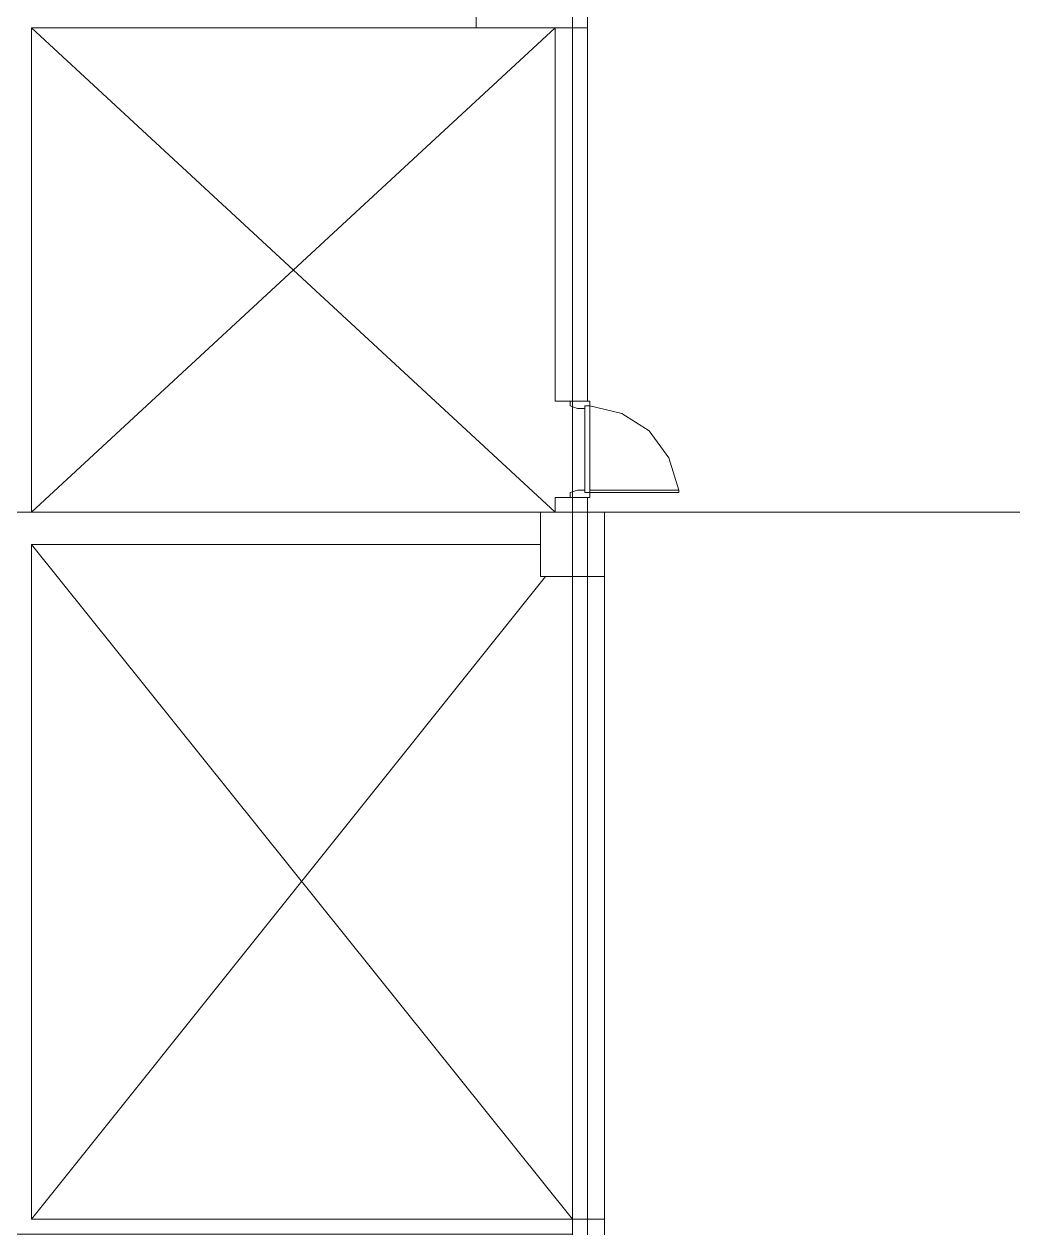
# Model space of a CAD drawing. Header units: millimetres. Extents: x -4011 to 126995, y -1911 to 106700.
# Drawn here: x 68254 to 74475, y 34578 to 42148 of the extents above; entities that cross this region are included whole.
import ezdxf

# ---------------------------------------------------------------- set-up
doc = ezdxf.new("R2010")
doc.units = ezdxf.units.MM
doc.layers.add('PDF_형상', color=7, linetype='Continuous')

msp = doc.modelspace()

# ---------------------------------------------------------------- linework, layer by layer
at = {"layer": 'PDF_형상', "lineweight": 5}
for points in [[(71797.9, 42823.8), (71098.4, 42823.8), (71098.4, 42124.4), (71797.9, 42124.4)], [(71813.5, 39202.1), (72373.1, 39202.1), (72373.1, 39217.6), (71813.5, 39217.6)], [(71797.9, 39077.7), (63854.9, 39077.7), (63854.9, 29611.4), (71797.9, 29611.4)], [(71502.6, 39077.7), (71502.6, 38673.6), (71906.7, 38673.6), (71906.7, 39077.7)]]:
    msp.add_lwpolyline(points, close=True, dxfattribs=at)
for points in [[(71704.7, 42217.6), (71704.7, 30979.3), (67057, 30979.3), (67057, 29720.2), (64445.6, 29720.2), (64445.6, 29673.6), (62471.5, 29673.6), (62471.5, 27326.4), (71968.9, 27326.4), (71968.9, 23720.2), (78932.6, 23720.2), (78932.6, 27326.4), (94538.9, 27326.4), (94538.9, 29720.2), (86456, 29720.2), (84202.1, 29720.2), (84202.1, 30979.3), (82958.5, 30979.3), (82958.5, 30886), (76694.3, 30886), (76694.3, 38968.9), (79321.2, 38968.9), (79321.2, 42668.4)], [(78932.6, 20720.2), (71968.9, 20720.2), (71968.9, 20471.5), (48948.2, 20471.5), (48948.2, 38968.9), (64445.6, 38968.9), (64445.6, 31181.3), (62844.6, 31181.3), (62844.6, 29673.6), (64445.6, 29673.6), (64445.6, 29720.2), (67057, 29720.2), (67057, 30979.3), (67057, 32518.1), (64445.6, 32518.1), (64445.6, 38968.9), (68207.3, 38968.9), (68207.3, 34538.9), (71704.7, 34538.9), (71704.7, 42217.6)], [(62953.4, 42124.4), (68098.4, 42124.4), (68098.4, 30777.2), (69404.1, 30777.2), (69404.1, 30979.3), (68300.5, 30979.3), (68300.5, 34430.1), (71704.7, 34430.1), (71704.7, 31181.3), (71906.7, 31181.3), (71906.7, 38673.6)], [(68300.5, 42124.4), (71595.9, 39077.7), (71595.9, 39171), (71797.9, 39171), (71797.9, 39077.7)], [(71098.4, 42124.4), (68300.5, 42124.4), (68300.5, 39077.7), (71595.9, 42124.4), (71595.9, 39777.2), (71797.9, 39777.2), (71797.9, 42124.4)], [(71797.9, 39777.2), (71813.5, 39777.2), (71813.5, 39746.1), (71782.4, 39746.1), (71782.4, 39730.6), (71735.7, 39730.6), (71689.1, 39746.1), (71689.1, 39777.2), (71704.7, 39777.2)], [(71813.5, 39202.1), (71813.5, 39746.1), (72015.5, 39699.5), (72186.5, 39590.7), (72310.9, 39419.7), (72373.1, 39217.6)], [(71782.4, 39730.6), (71782.4, 39217.6)], [(71797.9, 39171), (71813.5, 39171), (71813.5, 39202.1), (71782.4, 39202.1), (71782.4, 39217.6), (71735.7, 39217.6), (71689.1, 39202.1), (71689.1, 39171), (71704.7, 39171)], [(66295.3, 39077.7), (71502.6, 39077.7)], [(68098.4, 39077.7), (79554.4, 39077.7)], [(68300.5, 38875.6), (71704.7, 34632.1)], [(71906.7, 34632.1), (68300.5, 34632.1), (68300.5, 38875.6), (71502.6, 38875.6)], [(68300.5, 34632.1), (71533.7, 38673.6)], [(71704.7, 34616.6), (71704.7, 38673.6)]]:
    msp.add_lwpolyline(points, dxfattribs=at)

doc.saveas('drawing.dxf')
